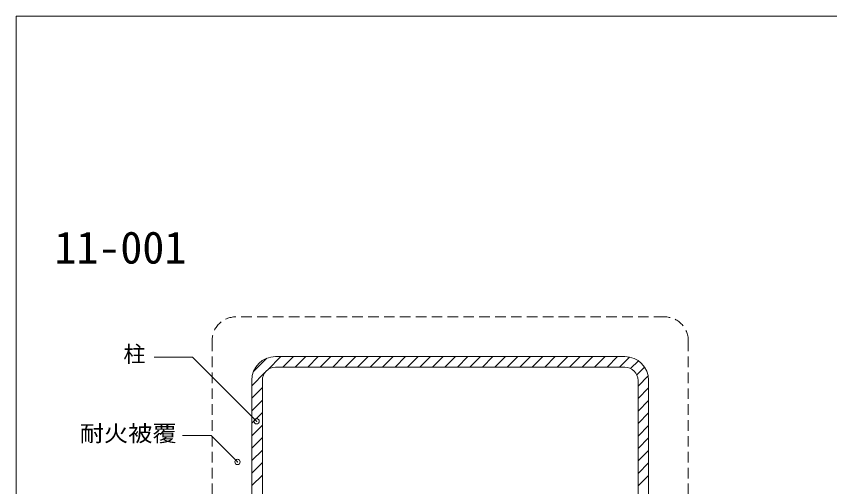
# Model space of a CAD drawing. Units: millimetres on the paper, enlarged 4 times, with parts at other scales. Extents: x -762 to 778, y -519 to 521.
# Drawn here: x -761.6 to -392.7, y 307.8 to 521 of the extents above; entities that cross this region are included whole.
import ezdxf
from ezdxf.enums import TextEntityAlignment as Align

# ---------------------------------------------------------------- set-up
doc = ezdxf.new("R2010")
doc.units = ezdxf.units.MM
doc.header["$LTSCALE"] = 4
doc.header["$PDMODE"] = 32
doc.header["$PDSIZE"] = 2.4
doc.linetypes.add('DASHED1', pattern=[1.8, 1.2, -0.6])
for name, color, linetype, lineweight in [('0-1_躯体', 7, 'Continuous', 18), ('0-4_その他資材', 7, 'Continuous', 18), ('0-9_部材名・寸法', 7, 'Continuous', 18), ('0-A_枠線', 7, 'Continuous', 18)]:
    doc.layers.add(name, color=color, linetype=linetype, lineweight=lineweight)
doc.layers.add('0-B_図面情報', color=7, linetype='Continuous')
doc.styles.add('ＭＳ ゴシック', font='')
doc.styles.get('ＭＳ ゴシック').set_extended_font_data('MS Gothic')

msp = doc.modelspace()

# ---------------------------------------------------------------- linework, layer by layer
at = {"layer": '0-1_躯体'}
for p, q in [((-654.033, 359.962), (-648.008, 365.987)), ((-647.52, 360.818), (-641.581, 366.757)), ((-640.724, 361.957), (-635.924, 366.757)), ((-635.068, 361.957), (-630.268, 366.757)), ((-629.411, 361.957), (-624.611, 366.757)), ((-623.754, 361.957), (-618.954, 366.757)), ((-618.097, 361.957), (-613.297, 366.757)), ((-612.44, 361.957), (-607.64, 366.757)), ((-606.783, 361.957), (-601.983, 366.757)), ((-601.126, 361.957), (-596.326, 366.757)), ((-595.47, 361.957), (-590.67, 366.757)), ((-589.813, 361.957), (-585.013, 366.757)), ((-584.156, 361.957), (-579.356, 366.757)), ((-578.499, 361.957), (-573.699, 366.757)), ((-572.842, 361.957), (-568.042, 366.757)), ((-567.185, 361.957), (-562.385, 366.757)), ((-561.528, 361.957), (-556.728, 366.757)), ((-555.872, 361.957), (-551.072, 366.757)), ((-550.215, 361.957), (-545.415, 366.757)), ((-544.558, 361.957), (-539.758, 366.757)), ((-538.901, 361.957), (-534.101, 366.757)), ((-533.244, 361.957), (-528.444, 366.757)), ((-527.587, 361.957), (-522.787, 366.757)), ((-521.93, 361.957), (-517.13, 366.757)), ((-516.274, 361.957), (-511.474, 366.757)), ((-510.617, 361.957), (-505.817, 366.757)), ((-504.96, 361.957), (-500.16, 366.757)), ((-499.303, 361.957), (-494.503, 366.757)), ((-493.646, 361.957), (-488.846, 366.757)), ((-487.989, 361.957), (-483.414, 366.533)), ((-482.951, 361.339), (-479.454, 364.836)), ((-480.157, 358.475), (-476.644, 361.988)), ((-654.803, 353.535), (-648.864, 359.474)), ((-479.603, 353.373), (-474.994, 357.981)), ((-654.803, 347.878), (-650.003, 352.678)), ((-479.603, 347.716), (-474.803, 352.516)), ((-654.803, 342.222), (-650.003, 347.022)), ((-479.603, 342.059), (-474.803, 346.859)), ((-654.803, 336.565), (-650.003, 341.365)), ((-479.603, 336.402), (-474.803, 341.202)), ((-654.803, 330.908), (-650.003, 335.708)), ((-479.603, 330.745), (-474.803, 335.545)), ((-654.803, 325.251), (-650.003, 330.051)), ((-479.603, 325.088), (-474.803, 329.888)), ((-654.803, 319.594), (-650.003, 324.394)), ((-479.603, 319.432), (-474.803, 324.232)), ((-654.803, 313.937), (-650.003, 318.737)), ((-479.603, 313.775), (-474.803, 318.575)), ((-654.803, 308.28), (-650.003, 313.08)), ((-479.603, 308.118), (-474.803, 312.918))]:
    msp.add_line(p, q, dxfattribs=at)
at = {"layer": '0-1_躯体', "color": 3}
for p, q in [((-485.603, 366.757), (-644.003, 366.757)), ((-485.603, 361.957), (-644.003, 361.957)), ((-654.803, 197.557), (-654.803, 355.957)), ((-650.003, 355.957), (-650.003, 197.557)), ((-479.603, 355.957), (-479.603, 197.557)), ((-474.803, 197.557), (-474.803, 355.957))]:
    msp.add_line(p, q, dxfattribs=at)
for centre, radius, start, end in [((-644.003, 355.957), 10.8, 90, 180), ((-485.603, 355.957), 10.8, 0, 90), ((-644.003, 355.957), 6, 90, 180), ((-485.603, 355.957), 6, 0, 90)]:
    msp.add_arc(centre, radius, start, end, dxfattribs=at)
at = {"layer": '0-4_その他資材', "linetype": 'DASHED1'}
for p, q in [((-467.603, 384.757), (-662.003, 384.757)), ((-672.803, 373.957), (-672.803, 154.757)), ((-456.803, 373.957), (-456.803, 154.757))]:
    msp.add_line(p, q, dxfattribs=at)
for centre, start, end in [((-662.003, 373.957), 90, 180), ((-467.603, 373.957), 0, 90)]:
    msp.add_arc(centre, 10.8, start, end, dxfattribs=at)
at = {"layer": '0-9_部材名・寸法'}
for p, q in [((-681.721, 366.55), (-699.056, 366.55)), ((-652.596, 337.424), (-681.721, 366.55)), ((-673.246, 330.958), (-686.148, 330.958)), ((-661.279, 318.991), (-673.246, 330.958))]:
    msp.add_line(p, q, dxfattribs=at)
for p in [(-652.596, 337.424), (-661.279, 318.991)]:
    msp.add_point(p, dxfattribs=at)
at = {"layer": '0-A_枠線'}
msp.add_line((-761.614, 520.988), (-761.614, -519.012), dxfattribs=at)
msp.add_lwpolyline([(-761.614, 520.988), (778.386, 520.988), (778.386, -519.012)], dxfattribs=at)

# ---------------------------------------------------------------- texts
at = {"layer": '0-9_部材名・寸法', "style": 'ＭＳ ゴシック'}
msp.add_text('柱', height=7.331, dxfattribs=at).set_placement((-713.026, 362.049), align=Align.BOTTOM_LEFT)
at = {"layer": '0-9_部材名・寸法', "style": 'ＭＳ ゴシック', "width": 1.1}
msp.add_text('耐火被覆', height=7.331, dxfattribs=at).set_placement((-732.861, 326.063), align=Align.BOTTOM_LEFT)
at = {"layer": '0-B_図面情報', "color": 4, "style": 'ＭＳ ゴシック'}
msp.add_text('11-001', height=14.66, dxfattribs=at).set_placement((-744.328, 404.483), align=Align.BOTTOM_LEFT)

doc.saveas('drawing.dxf')
